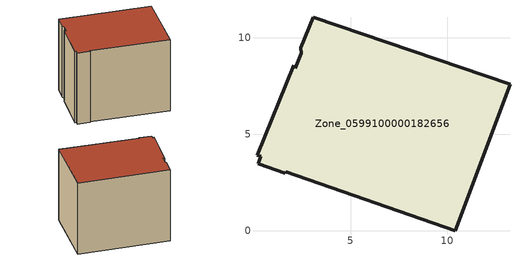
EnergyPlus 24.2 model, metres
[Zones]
Zone_0599100000182656
 floor ground (C_G): 3.06,11.07 13.24,7.58 10.41,0 1.63,3.07 1.62,2.99 0.2,3.49 0.35,3.86 0.15,3.93 2.05,8.58 2.14,8.41 2.45,9.2 2.41,9.48 z0.15
 wall outside (C_F): 2.41,9.48 2.45,9.2 2.14,8.41 2.05,8.58 0.15,3.93 0.35,3.86 0.2,3.49 1.62,2.99 1.63,3.07 10.41,0 13.24,7.58 3.06,11.07 2.41,9.48 z0.15:9.19
 roof outside (C_R): 13.24,7.58 3.06,11.07 2.41,9.48 2.45,9.2 2.14,8.41 2.05,8.58 0.15,3.93 0.35,3.86 0.2,3.49 1.62,2.99 1.63,3.07 10.41,0 z9.19
[BUILDING]
Pand.0599100000182656: North Axis=0; Terrain=City; Loads Convergence Tolerance Value=0.04; Temperature Convergence Tolerance Value=0.4; Solar Distribution=FullExterior; Maximum Number of Warmup Days=25; Minimum Number of Warmup Days=1
[Site:Location]
Rotterdam.The.Hague.AP_ZH_NLD Design_Conditions: Latitude=51.96; Longitude=4.45; Time Zone=1; Elevation=-4.5
[SITE:GROUNDTEMPERATURE:BUILDINGSURFACE]
18, 18, 18, 18, 18, 18, 18, 18, 18, 18, 18, 18
[MATERIAL] Thermal Absorptance=0.9; Solar Absorptance=0.7; Visible Absorptance=0.7
Name | Roughness | Thickness | Conductivity | Density | Specific Heat
G.TI.1946 | MediumSmooth | 0.15 | 1 | 540 | 1210
F.TI.1946 | Rough | 0.3 | 0.857143 | 1920 | 840
R.TI.1946 | MediumRough | 0.2 | 0.1 | 1500 | 1000
[CONSTRUCTION]
C_G: G.TI.1946
C_F: F.TI.1946
C_R: R.TI.1946
[ZONE]
Zone_0599100000182656: Type=1; Multiplier=1; Ceiling Height=Autocalculate; Volume=Autocalculate; Floor Area=autocalculate; Part of Total Floor Area=Yes
[ZONEINFILTRATION:DESIGNFLOWRATE]
Infil_Zone_0599100000182656: Zone or ZoneList or Space or SpaceList=Zone_0599100000182656; Schedule=AlwaysOn; Design Flow Rate Calculation Method=Flow/Area; Flow Rate per Floor Area=0.003; Constant Term Coefficient=1; Temperature Term Coefficient=0; Velocity Term Coefficient=0; Velocity Squared Term Coefficient=0
[HVACTEMPLATE:ZONE:IDEALLOADSAIRSYSTEM]
Zone_0599100000182656: Maximum Heating Supply Air Temperature=50; Minimum Cooling Supply Air Temperature=13; Maximum Heating Supply Air Humidity Ratio=0.0156; Minimum Cooling Supply Air Humidity Ratio=0.0077; Heating Limit=NoLimit; Cooling Limit=NoLimit; Dehumidification Control Type=ConstantSensibleHeatRatio; Cooling Sensible Heat Ratio=0.7; Dehumidification Setpoint=60; Humidification Control Type=None; Humidification Setpoint=30; Outdoor Air Method=None; Outdoor Air Flow Rate per Person=0.00944; Outdoor Air Flow Rate per Zone Floor Area=0; Outdoor Air Flow Rate per Zone=0; Demand Controlled Ventilation Type=None; Outdoor Air Economizer Type=NoEconomizer; Heat Recovery Type=None; Sensible Heat Recovery Effectiveness=0.7; Latent Heat Recovery Effectiveness=0.65
[ZONECONTROL:THERMOSTAT]
ThermostatControl_Zone_0599100000182656: Zone or ZoneList=Zone_0599100000182656; Control Type Schedule=DualSetpointControlType; Control 1=Thermostat_Zone_0599100000182656; Temperature Difference Between Cutout And Setpoint=0
[THERMOSTATSETPOINT:DUALSETPOINT]
Thermostat_Zone_0599100000182656: Heating Setpoint Temperature Schedule=HeatingSetpoint_Zone_0599100000182656; Cooling Setpoint Temperature Schedule=CoolingSetpoint_Zone_0599100000182656
[SCHEDULE:COMPACT]
HeatingSetpoint_Zone_0599100000182656: Through: 12/31, For: AllDays, Until: 24:00, 21
CoolingSetpoint_Zone_0599100000182656: Through: 12/31, For: AllDays, Until: 24:00, 24
DualSetpointControlType: Through: 12/31, For: AllDays, Until: 24:00, 4
AlwaysOn: Through: 12/31, For: AllDays, Until: 24:00, 1
